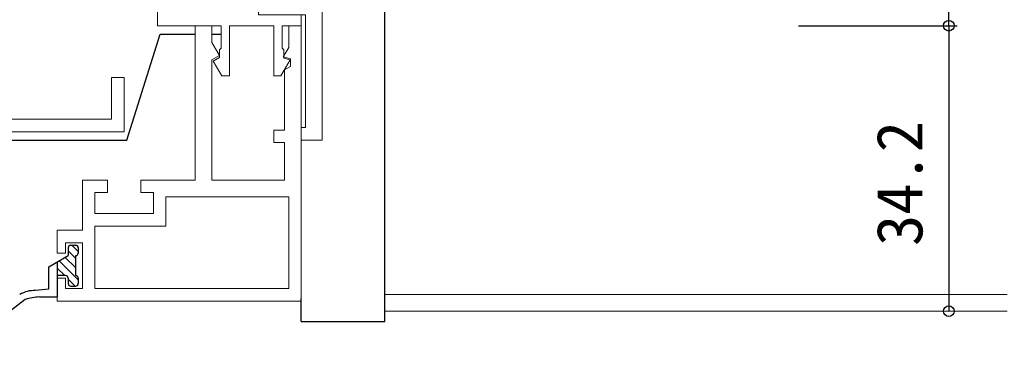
# Model space of a CAD drawing. Units: millimetres, scale not verified. Extents: x -437 to 438, y -281 to 279.
# Drawn here: x -31.7 to 86.5, y -170 to -130.4 of the extents above; entities that cross this region are included whole.
import ezdxf
from ezdxf.enums import TextEntityAlignment as Align

# ---------------------------------------------------------------- set-up
doc = ezdxf.new("R2010")
doc.units = ezdxf.units.MM
doc.header["$LTSCALE"] = 2
doc.layers.add('0-2_YKK_11', color=7, linetype='Continuous', lineweight=18)
doc.layers.add('0-4_YKK_12', color=2, linetype='Continuous', lineweight=18)
doc.layers.add('0-5_YKK_13', color=4, linetype='Continuous')
doc.layers.add('0-7_YKK_D', color=6, linetype='Continuous')
doc.styles.add('ＭＳ ゴシック', font='')
doc.styles.get('ＭＳ ゴシック').set_extended_font_data('MS Gothic')

msp = doc.modelspace()

# ---------------------------------------------------------------- linework, layer by layer
at = {"layer": '0-2_YKK_11', "color": 211}
msp.add_line((-27.2, -164.1), (2, -164.1), dxfattribs=at)
at = {"layer": '0-2_YKK_11'}
msp.add_lwpolyline([(-0.796, -107.454), (-3.755, -113.8), (-5.3, -113.8), (-5.3, -112), (-6.5, -112), (-6.5, -113.342), (-6.38, -113.525), (-6.38, -114.075), (-6.5, -114.258), (-6.5, -128.041), (-4.458, -128.785), (-4.1, -127.8), (-3.1, -127.8), (-3.1, -129.8), (2.5, -129.8), (2.5, -143.3), (2, -143.3), (2, -144.8), (4.5, -144.8), (4.5, -128.8), (3.5, -127.8)], dxfattribs=at)
at = {"layer": '0-2_YKK_11', "color": 211}
for points in [[(2, -129.8), (2, -131.1), (-0.299, -131.1), (-0.299, -133.8), (-0.099, -134), (-0.099, -135), (0.657, -135.202), (-0.439, -137.1), (-1.299, -137.1), (-1.299, -131.1), (-6.599, -131.1), (-6.599, -137.1), (-7.524, -137.1), (-8.545, -135.331), (-7.799, -134.9), (-7.799, -134), (-7.599, -133.8), (-7.599, -131.1), (-15.2, -131.1), (-15.2, -125.9)], [(2, -164.1), (2, -131.1), (0.5, -131.1), (0.5, -133.7), (-0.155, -134.835), (0.7, -135.064), (0.7, -136), (0, -136.404), (0, -143.6), (-1.3, -143.6), (-1.3, -145.1), (0, -145.1), (0, -149.6), (-8.7, -149.6), (-8.7, -135.201), (-7.79, -134.676), (-8.7, -133.1), (-8.7, -131.1), (-10.7, -131.1), (-10.7, -149.6), (-17.2, -149.6), (-17.2, -151.1), (-15.7, -151.1), (-15.7, -153.6), (-22.7, -153.6), (-22.7, -151.1), (-21.2, -151.1), (-21.2, -149.6), (-24.2, -149.6), (-24.2, -155.6), (-27.2, -155.6), (-27.2, -158.35), (-26.2, -158.35), (-26.2, -157.1), (-24.2, -157.1), (-24.2, -162.6), (-26.2, -162.6), (-26.2, -161.35), (-27.2, -161.35), (-27.2, -164.1)]]:
    msp.add_lwpolyline(points, dxfattribs=at)
at = {"layer": '0-2_YKK_11', "color": 4}
msp.add_lwpolyline([(-44.2, -143.8), (-19.2, -143.8), (-19.2, -137.3), (-20.7, -137.3), (-20.7, -142.3), (-36.2, -142.3)], dxfattribs=at)
at = {"layer": '0-2_YKK_11', "color": 211}
msp.add_lwpolyline([(-22.7, -162.6), (0.5, -162.6), (0.5, -151.6), (-14.2, -151.6), (-14.2, -155.1), (-22.7, -155.1)], close=True, dxfattribs=at)
at = {"layer": '0-4_YKK_12'}
for p, q in [((12, -163.298), (86.5, -163.298)), ((12, -165.298), (86.5, -165.298))]:
    msp.add_line(p, q, dxfattribs=at)
at = {"layer": '0-5_YKK_13'}
for p, q in [((-8.7, -132.1), (-7.599, -132.1)), ((-25.9, -157.7), (-25.9, -158.65)), ((-25, -158.992), (-25.9, -158.092)), ((-25.6, -157.4), (-25, -157.4)), ((-24.7, -158.17), (-25.47, -157.4)), ((-24.7, -157.7), (-24.7, -158.35)), ((-28.2, -159.978), (-25.9, -158.65)), ((-27.2, -159.401), (-27.2, -163.6)), ((-24.7, -161.538), (-26.97, -159.268)), ((-25, -160.115), (-26.258, -158.857)), ((-25, -161.05), (-25, -158.65)), ((-28.2, -162.672), (-28.2, -159.978)), ((-26.31, -161.05), (-27.2, -160.16)), ((-26.2, -161.05), (-27.2, -161.05)), ((-25.9, -161.35), (-25.9, -162)), ((-25.06, -162.3), (-25.9, -161.46)), ((-24.7, -161.35), (-24.7, -162)), ((-28.2, -162.672), (-29.813, -162.845)), ((-25.6, -162.3), (-25, -162.3)), ((-29.338, -163.6), (-27.2, -163.6)), ((2, -166.548), (2, -163.798))]:
    msp.add_line(p, q, dxfattribs=at)
for points in [[(2, -166.548), (12, -166.548), (12, -127.298)], [(-34.2, -144.8), (-18.894, -144.8), (-14.894, -132.1), (-10.7, -132.1)], [(-31.029, -163.9), (-32.801, -165.273), (-33.7, -169.99)]]:
    msp.add_lwpolyline(points, dxfattribs=at)
for centre, radius, start, end in [((-25.6, -157.7), 0.3, 90.00027, 180), ((-25, -157.7), 0.3, 0, 90.00027), ((-25, -158.35), 0.3, 270.00027, 0), ((-26.2, -161.35), 0.3, 0, 90), ((-25, -161.35), 0.3, 0, 90.00027), ((-30.01, -166.017), 3.178, 86.44572, 121.90907), ((-25.6, -162), 0.3, 180, 269.99995), ((-25, -162), 0.3, 269.99995, 0), ((-28.798, -171.556), 7.974, 93.88558, 106.24422)]:
    msp.add_arc(centre, radius, start, end, dxfattribs=at)
at = {"layer": '0-7_YKK_D'}
for p, q in [((79.5, -131.1), (79.5, -43.8)), ((61.5, -131.1), (80.5, -131.1)), ((79.5, -131.1), (79.5, -165.298))]:
    msp.add_line(p, q, dxfattribs=at)
for centre in [(79.5, -131.1), (79.5, -131.1), (79.5, -165.298)]:
    msp.add_circle(centre, 0.637, dxfattribs=at)

# ---------------------------------------------------------------- texts
at = {"layer": '0-7_YKK_D', "style": 'ＭＳ ゴシック'}
msp.add_text('34.2', height=5.499, rotation=90, dxfattribs=at).set_placement((78, -157.489), align=Align.BOTTOM_LEFT)

doc.saveas('drawing.dxf')
